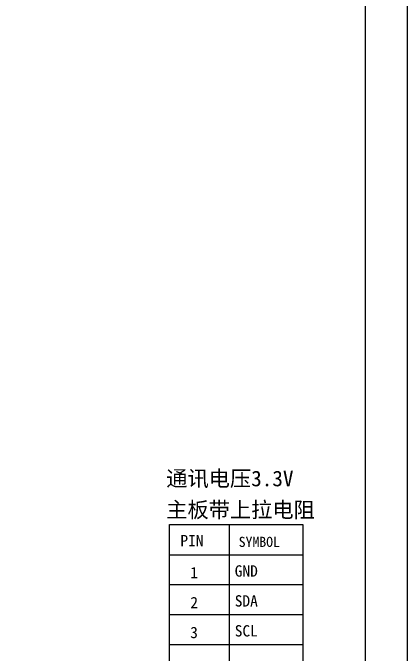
# Model space of a CAD drawing. Header units: millimetres. Extents: x 8997 to 11970, y 808 to 1592.
# Drawn here: x 11787.7 to 11970.1, y 1036.4 to 1332.9 of the extents above; entities that cross this region are included whole.
import ezdxf

# ---------------------------------------------------------------- set-up
doc = ezdxf.new("R2010")
doc.units = ezdxf.units.MM
doc.layers.add('dim', color=4, linetype='Continuous')
doc.styles.add('TyCAD1', font='')
doc.styles.get('TyCAD1').set_extended_font_data('SimSun')

msp = doc.modelspace()

# ---------------------------------------------------------------- linework, layer by layer
at = {"color": 7}
msp.add_lwpolyline([(11921.762, 1000.254, -0.4142136), (11921.528, 1000.02), (11860.091, 1000.02), (11860.091, 1096.357), (11921.762, 1096.357)], format="xyb", close=True, dxfattribs=at)
for points in [[(11887.762, 1096.357), (11887.762, 1000.02)], [(11860.091, 1082.382), (11921.762, 1082.382)], [(11860.091, 1068.547), (11921.762, 1068.547)], [(11860.091, 1054.711), (11921.762, 1054.711)], [(11860.091, 1040.876), (11921.762, 1040.876)]]:
    msp.add_lwpolyline(points, dxfattribs=at)
at = {"layer": 'dim', "color": 4}
for points in [[(11970.108, 807.873), (11008.559, 807.873), (11008.559, 1491.164), (11970.108, 1491.164)], [(11950.604, 827.377), (11028.063, 827.377), (11028.063, 1471.66), (11950.604, 1471.66)]]:
    msp.add_lwpolyline(points, close=True, dxfattribs=at)

# ---------------------------------------------------------------- texts
at = {"color": 1, "style": 'TyCAD1'}
for s, p in [('通讯电压3.3V', (11858.64, 1113.997)), ('主板带上拉电阻', (11858.64, 1099.564))]:
    msp.add_text(s, height=7.2, dxfattribs=at).set_placement(p)
at = {"color": 7, "style": 'TyCAD1'}
for s, height, p in [('PIN', 5.2404, (11865.184, 1086.256)), ('SYMBOL', 4.68, (11892.148, 1085.966)), ('1', 5.24, (11869.787, 1071.475)), ('GND', 5.2404, (11890.316, 1072.236)), ('2', 5.24, (11869.787, 1057.639)), ('SDA', 5.2404, (11890.316, 1058.401)), ('SCL', 5.2404, (11890.316, 1044.565)), ('3', 5.24, (11869.71, 1043.804))]:
    msp.add_text(s, height=height, dxfattribs=at).set_placement(p)

doc.saveas('drawing.dxf')
